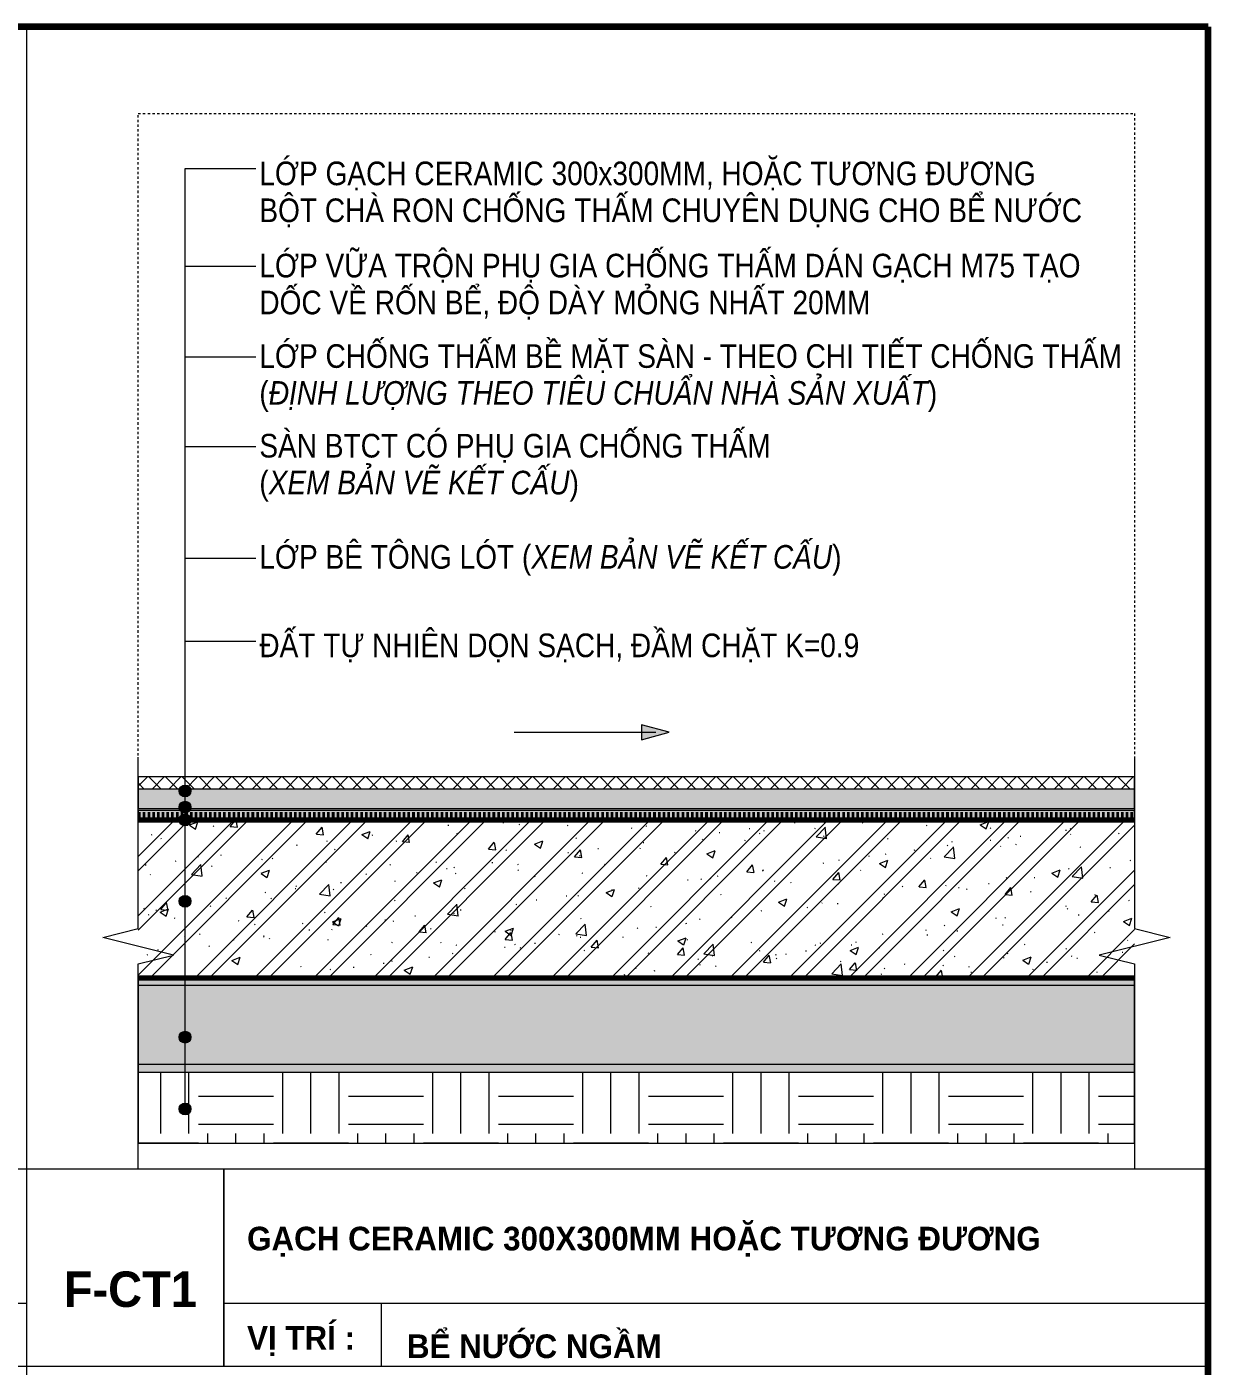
# Model space of a CAD drawing. Header units: millimetres. Extents: x 2839 to 13349, y 2387 to 11762.
# Drawn here: x 6688 to 8188, y 9087 to 10787 of the extents above; entities that cross this region are included whole.
import ezdxf

# ---------------------------------------------------------------- set-up
doc = ezdxf.new("R2010")
doc.units = ezdxf.units.MM
doc.linetypes.add('Dash', pattern=[6, 3, -3])
for name, color, linetype, lineweight in [('A-ANNO-NOTE', 131, 'Continuous', 9), ('A-DETL-2', 90, 'Continuous', 70), ('A-DETL-3', 90, 'Dash', 100), ('A-DETL-GENF-1', 7, 'Continuous', 18), ('A-DETL-GENF-2', 9, 'Continuous', 18), ('A-DETL-GENF-4', 8, 'Continuous', 18), ('A-DETL-THIN', 151, 'Continuous', 18), ('A-DETL-WIDE', 214, 'Continuous', 100), ('A-FLOR-OVHD', 1, 'Dash', 18), ('G-ANNO-TEXT-1', 7, 'Continuous', 9), ('G-ANNO-TEXT-2', 250, 'Continuous', 9)]:
    doc.layers.add(name, color=color, linetype=linetype, lineweight=lineweight)
doc.styles.add('Arial_3', font='arial_0.ttf', dxfattribs={"width": 0.85, "height": 30})
doc.styles.add('Arial_B_1', font='arialbd_0.ttf', dxfattribs={"width": 0.95, "height": 45})
doc.styles.add('Arial_B_2', font='arialbd_0.ttf', dxfattribs={"width": 0.95, "height": 30})
pattern_1 = [(0, (6905.37, 8251.008), (48.768, 12.192), [2.012, -34.564, 2.012, -34.564, -195.072]), (0, (6905.37, 8251.008), (48.768, 12.192), [-73.152, 0, -195.072]), (0, (6905.37, 8251.008), (48.768, 12.192), [0, -73.152, 2.012, -71.14, -121.92]), (0, (6905.37, 8251.008), (48.768, 12.192), [-146.304, 2.012, -34.564, 0, -85.344]), (0, (6905.37, 8251.008), (48.768, 12.192), [0, -182.88, 2.012, -22.372, -60.96]), (0, (6905.37, 8251.008), (48.768, 12.192), [-207.264, 2.012, -58.948]), (120, (6923.658, 8257.104), (-34.94258, 36.13833), [2.012, -34.564, 2.012, -34.564, -195.072]), (120, (6923.658, 8257.104), (-34.94258, 36.13833), [-73.152, 0, -195.072]), (120, (6923.658, 8257.104), (-34.94258, 36.13833), [0, -73.152, 2.012, -71.14, -121.92]), (120, (6923.658, 8257.104), (-34.94258, 36.13833), [-146.304, 2.012, -34.564, 0, -85.344]), (120, (6923.658, 8257.104), (-34.94258, 36.13833), [0, -182.88, 2.012, -22.372, -60.96]), (120, (6923.658, 8257.104), (-34.94258, 36.13833), [-207.264, 2.012, -58.948]), (240, (6929.754, 8281.488), (-13.82542, -48.33033), [2.012, -34.564, 2.012, -34.564, -195.072]), (240, (6929.754, 8281.488), (-13.82542, -48.33033), [-73.152, 0, -195.072]), (240, (6929.754, 8281.488), (-13.82542, -48.33033), [0, -73.152, 2.012, -71.14, -121.92]), (240, (6929.754, 8281.488), (-13.82542, -48.33033), [-146.304, 2.012, -34.564, 0, -85.344]), (240, (6929.754, 8281.488), (-13.82542, -48.33033), [0, -182.88, 2.012, -22.372, -60.96]), (240, (6929.754, 8281.488), (-13.82542, -48.33033), [-207.264, 2.012, -58.948])]

# ---------------------------------------------------------------- blocks, each defined once
blk = doc.blocks.new('MUI TEN_0_2 - Moc lat gach-2164398-CHI TIẾT CHUNG_CẤU TẠO SÀN_')
at = {"layer": 'A-ANNO-NOTE'}
blk.add_hatch(color=256, dxfattribs=at).paths.add_polyline_path([(5930.5, 8151.6), (5930.5, 8170.4), (5965.6, 8161)])
for p, q in [((5768.8, 8161), (5948.9, 8161)), ((5965.6, 8161), (5930.5, 8170.4)), ((5930.5, 8170.4), (5930.5, 8151.6)), ((5930.5, 8151.6), (5965.6, 8161))]:
    blk.add_line(p, q, dxfattribs=at)

msp = doc.modelspace()

# ---------------------------------------------------------------- hatches: boundary and pattern name
at = {"layer": 'A-DETL-GENF-1'}
h = msp.add_hatch(dxfattribs=at)
h.set_pattern_fill('FP_34', color=256, style=0, pattern_type=2)
h.set_pattern_definition([(45, (6905.37, 8266.008), (-10.6066, 10.6066), []), (135, (6905.37, 8266.008), (-10.6066, -10.6066), [])])
h.paths.add_polyline_path([(6829.1, 9819.9), (8094.1, 9819.9), (8094.1, 9834.9), (6829.1, 9834.9)])
h = msp.add_hatch(dxfattribs=at)
h.set_pattern_fill('FP_33', color=256, style=0, pattern_type=2)
h.set_pattern_definition([(0, (6905.37, 8266.008), (48.768, 12.192), [2.012, -34.564, 2.012, -34.564, -195.072]), (0, (6905.37, 8266.008), (48.768, 12.192), [-73.152, 0, -195.072]), (0, (6905.37, 8266.008), (48.768, 12.192), [0, -73.152, 2.012, -71.14, -121.92]), (0, (6905.37, 8266.008), (48.768, 12.192), [-146.304, 2.012, -34.564, 0, -85.344]), (0, (6905.37, 8266.008), (48.768, 12.192), [0, -182.88, 2.012, -22.372, -60.96]), (0, (6905.37, 8266.008), (48.768, 12.192), [-207.264, 2.012, -58.948]), (120, (6923.658, 8272.104), (-34.94258, 36.13833), [2.012, -34.564, 2.012, -34.564, -195.072]), (120, (6923.658, 8272.104), (-34.94258, 36.13833), [-73.152, 0, -195.072]), (120, (6923.658, 8272.104), (-34.94258, 36.13833), [0, -73.152, 2.012, -71.14, -121.92]), (120, (6923.658, 8272.104), (-34.94258, 36.13833), [-146.304, 2.012, -34.564, 0, -85.344]), (120, (6923.658, 8272.104), (-34.94258, 36.13833), [0, -182.88, 2.012, -22.372, -60.96]), (120, (6923.658, 8272.104), (-34.94258, 36.13833), [-207.264, 2.012, -58.948]), (240, (6929.754, 8296.488), (-13.82542, -48.33033), [2.012, -34.564, 2.012, -34.564, -195.072]), (240, (6929.754, 8296.488), (-13.82542, -48.33033), [-73.152, 0, -195.072]), (240, (6929.754, 8296.488), (-13.82542, -48.33033), [0, -73.152, 2.012, -71.14, -121.92]), (240, (6929.754, 8296.488), (-13.82542, -48.33033), [-146.304, 2.012, -34.564, 0, -85.344]), (240, (6929.754, 8296.488), (-13.82542, -48.33033), [0, -182.88, 2.012, -22.372, -60.96]), (240, (6929.754, 8296.488), (-13.82542, -48.33033), [-207.264, 2.012, -58.948])])
h.paths.add_polyline_path([(6829.1, 9794.9), (8094.1, 9794.9), (8094.1, 9819.9), (6829.1, 9819.9)])
h = msp.add_hatch(dxfattribs=at)
h.set_pattern_fill('FP_38', color=256, style=0, pattern_type=2)
h.set_pattern_definition([(0, (905.37, 3341.008), (48.768, 12.192), [2.012, -34.564, 2.012, -34.564, -195.072]), (0, (905.37, 3341.008), (48.768, 12.192), [-73.152, 0, -195.072]), (0, (905.37, 3341.008), (48.768, 12.192), [0, -73.152, 2.012, -71.14, -121.92]), (0, (905.37, 3341.008), (48.768, 12.192), [-146.304, 2.012, -34.564, 0, -85.344]), (0, (905.37, 3341.008), (48.768, 12.192), [0, -182.88, 2.012, -22.372, -60.96]), (0, (905.37, 3341.008), (48.768, 12.192), [-207.264, 2.012, -58.948]), (120, (923.658, 3347.104), (-34.942582, 36.138327), [2.012, -34.564, 2.012, -34.564, -195.072]), (120, (923.658, 3347.104), (-34.942582, 36.138327), [-73.152, 0, -195.072]), (120, (923.658, 3347.104), (-34.942582, 36.138327), [0, -73.152, 2.012, -71.14, -121.92]), (120, (923.658, 3347.104), (-34.942582, 36.138327), [-146.304, 2.012, -34.564, 0, -85.344]), (120, (923.658, 3347.104), (-34.942582, 36.138327), [0, -182.88, 2.012, -22.372, -60.96]), (120, (923.658, 3347.104), (-34.942582, 36.138327), [-207.264, 2.012, -58.948]), (240, (929.754, 3371.488), (-13.825418, -48.330327), [2.012, -34.564, 2.012, -34.564, -195.072]), (240, (929.754, 3371.488), (-13.825418, -48.330327), [-73.152, 0, -195.072]), (240, (929.754, 3371.488), (-13.825418, -48.330327), [0, -73.152, 2.012, -71.14, -121.92]), (240, (929.754, 3371.488), (-13.825418, -48.330327), [-146.304, 2.012, -34.564, 0, -85.344]), (240, (929.754, 3371.488), (-13.825418, -48.330327), [0, -182.88, 2.012, -22.372, -60.96]), (240, (929.754, 3371.488), (-13.825418, -48.330327), [-207.264, 2.012, -58.948])])
h.paths.add_polyline_path([(6829.1, 9779.9), (8094.1, 9779.9), (8094.1, 9792.4), (6829.1, 9792.4)])
h = msp.add_hatch(dxfattribs=at)
h.set_pattern_fill('FP_35', color=256, style=0, pattern_type=2)
h.set_pattern_definition(pattern_1)
h.paths.add_polyline_path([(8094.1, 9569.9), (8094.1, 9579.9), (6829.1, 9579.9), (6829.1, 9569.9), (7028, 9569.9)])
h = msp.add_hatch(dxfattribs=at)
h.set_pattern_fill('FP_35', color=256, style=0, pattern_type=2)
h.set_pattern_definition(pattern_1)
h.paths.add_polyline_path([(8094.1, 9459.9), (8094.1, 9469.9), (6829.1, 9469.9), (6829.1, 9459.9)])
at = {"layer": 'A-DETL-GENF-2'}
h = msp.add_hatch(dxfattribs=at)
h.set_pattern_fill('FP_13', color=256, style=0, pattern_type=2)
h.set_pattern_definition([(50, (37.09, 0), (109.31026, -9.5638), [11.43, -125.73]), (355, (37.09, 0), (-21.1454, 114.6342), [9.144, -100.584]), (100.451, (46.2, -0.8), (88.1655, 105.0698), [9.714, -106.854]), (46.184, (37.1, 30.48), (162.6475, -25.2258), [17.145, -188.595]), (96.636, (50.65, 28.38), (142.4415, 148.4563), [14.571, -160.281]), (351.184, (37.1, 30.48), (142.4433, 148.4548), [13.716, -150.876]), (21, (52.33, 22.86), (90.9683, -61.35934), [11.43, -125.73]), (326, (52.33, 22.86), (37.0815, 110.5128), [9.144, -100.584]), (71.451, (59.91, 17.75), (128.0502, 49.1526), [9.714, -106.854]), (37.5, (37.093, 0), (1.85359, 50.73325), [1.006, -98.359, 1.006, -101.102, -100.965]), (37.5, (37.093, 0), (1.85359, 50.73325), [-201.473, 1.006, -99.959]), (7.5, (37.093, 0), (40.09228, 60.10833), [1.006, -57.211, 1.006, -96.073, -38.481]), (7.5, (37.093, 0), (40.09228, 60.10833), [-155.296, 1.006, -37.475]), (327.5, (3.11, 0), (81.35501, -3.43733), [1.006, -37.094, 1.006, -117.866, -157.734]), (327.5, (3.11, 0), (81.35501, -3.43733), [-156.972, 1.006, -156.728]), (317.5, (-12.13, 0), (88.87804, 15.25595), [1.006, -48.524, 1.006, -77.937, -112.014]), (317.5, (-12.13, 0), (88.87804, 15.25595), [-128.473, 1.006, -111.008]), (45, (37.093, 0), (-37.71708, 37.71708), []), (45, (37.093, 57.15), (-37.71708, 37.71708), [])])
h.paths.add_polyline_path([(6829.1, 9579.9), (8094.1, 9579.9), (8094.1, 9779.9), (6829.1, 9779.9)])
at = {"layer": 'A-DETL-GENF-4'}
h = msp.add_hatch(dxfattribs=at)
h.set_pattern_fill('FP_36', color=256, style=0, pattern_type=2)
h.set_pattern_definition([(50, (6905.37, 8251.008), (43.72454, -3.8256), [4.572, -50.292]), (355, (6905.37, 8251.01), (-8.4588, 45.8537), [3.658, -40.234]), (100.451, (6909.014, 8250.69), (35.2663, 42.0284), [3.886, -42.742]), (46.184, (6905.37, 8263.2), (65.0584, -10.0903), [6.858, -75.438]), (96.636, (6910.79, 8262.36), (56.9764, 59.382), [5.828, -64.112]), (351.184, (6905.37, 8263.2), (56.9772, 59.3821), [5.486, -60.35]), (21, (6911.466, 8260.152), (36.38765, -24.54404), [4.572, -50.292]), (326, (6911.466, 8260.15), (14.8321, 44.2055), [3.658, -40.234]), (71.451, (6914.5, 8258.107), (51.2204, 19.6614), [3.886, -42.742]), (37.5, (6905.37, 8251.008), (0.74168, 20.29298), [2.515, -37.231, 2.515, -38.329, -40.386]), (37.5, (6905.37, 8251.008), (0.74168, 20.29298), [-80.59, 0, -40.386]), (37.5, (6905.37, 8251.008), (0.74168, 20.29298), [0, -80.589, 2.515, -37.871]), (7.5, (6905.37, 8251.008), (16.03697, 24.04293), [2.515, -20.772, 2.515, -36.317, -15.392]), (7.5, (6905.37, 8251.008), (16.03697, 24.04293), [-62.119, 0, -15.392]), (7.5, (6905.37, 8251.008), (16.03697, 24.04293), [0, -62.118, 2.515, -12.878]), (327.5, (6891.776, 8251.008), (32.54156, -1.37489), [2.515, -12.725, 2.515, -45.034, -63.094]), (327.5, (6891.776, 8251.008), (32.54156, -1.37489), [-62.789, 0, -63.094]), (327.5, (6891.776, 8251.008), (32.54156, -1.37489), [0, -62.789, 2.515, -60.579]), (317.5, (6885.68, 8251.008), (35.5508, 6.1025), [2.515, -17.297, 2.515, -29.063, -44.806]), (317.5, (6885.68, 8251.008), (35.5508, 6.1025), [-51.39, 0, -44.806]), (317.5, (6885.68, 8251.008), (35.5508, 6.1025), [0, -51.389, 2.515, -42.291])])
h.paths.add_polyline_path([(6829.1, 9469.9), (8094.1, 9469.9), (8094.1, 9569.9), (6829.1, 9569.9), (6829.1, 9552.5)])
h = msp.add_hatch(dxfattribs=at)
h.set_pattern_fill('FP_37', color=256, style=0, pattern_type=2)
h.set_pattern_definition([(0, (6905.37, 8251.01), (95.25, 95.25), [95.25, -95.25]), (0, (6905.37, 8286.73), (95.25, 95.25), [95.25, -95.25]), (0, (6905.37, 8322.45), (95.25, 95.25), [95.25, -95.25]), (90, (6917.28, 8334.35), (-95.25, 95.25), [95.25, -95.25]), (90, (6953, 8334.35), (-95.25, 95.25), [95.25, -95.25]), (90, (6988.71, 8334.35), (-95.25, 95.25), [95.25, -95.25])])
h.paths.add_polyline_path([(8094.1, 9369.9), (8094.1, 9459.9), (6829.1, 9459.9), (6829.1, 9369.9)])
at = {"layer": 'G-ANNO-TEXT-2'}
h = msp.add_hatch(color=256, dxfattribs=at)
edge = h.paths.add_edge_path()
edge.add_arc((6888.6, 9817), 7.5, 0, 360)
h = msp.add_hatch(color=256, dxfattribs=at)
edge = h.paths.add_edge_path()
edge.add_arc((6888.6, 9796.5), 7.5, 0, 360)
h = msp.add_hatch(color=256, dxfattribs=at)
edge = h.paths.add_edge_path()
edge.add_arc((6888.6, 9780.2), 7.5, 0, 360)
h = msp.add_hatch(color=256, dxfattribs=at)
edge = h.paths.add_edge_path()
edge.add_arc((6888.6, 9677), 7.5, 0, 360)
h = msp.add_hatch(color=256, dxfattribs=at)
edge = h.paths.add_edge_path()
edge.add_arc((6888.6, 9504.5), 7.5, 0, 360)
h = msp.add_hatch(color=256, dxfattribs=at)
edge = h.paths.add_edge_path()
edge.add_arc((6888.6, 9413.4), 7.5, 0, 360)

# ---------------------------------------------------------------- linework, layer by layer
at = {"layer": 'A-DETL-2'}
for p, q in [((8094.1, 9779.9), (6829.1, 9779.9)), ((6829.1, 9579.9), (8094.1, 9579.9))]:
    msp.add_line(p, q, dxfattribs=at)
at = {"layer": 'A-DETL-3'}
msp.add_line((6829.1, 9786.1), (8094.1, 9786.1), dxfattribs=at)
at = {"layer": 'A-DETL-THIN'}
for p, q in [((8187.6, 10786.9), (3547.6, 10786.9)), ((6687.6, 2386.9), (6687.6, 10786.9)), ((8187.6, 10786.9), (6687.6, 10786.9)), ((8187.6, 10786.9), (6687.6, 10786.9)), ((8187.6, 9086.9), (8187.6, 10786.9)), ((6829.1, 9642.4), (6829.1, 9859.9)), ((8094.1, 9859.9), (8094.1, 9642.4)), ((8094.1, 9834.9), (6829.1, 9834.9)), ((6829.1, 9834.9), (6829.1, 9819.9)), ((8094.1, 9819.9), (8094.1, 9834.9)), ((6829.1, 9819.9), (6829.1, 9794.9)), ((6829.1, 9819.9), (8094.1, 9819.9)), ((8094.1, 9794.9), (8094.1, 9819.9)), ((6829.1, 9794.9), (8094.1, 9794.9)), ((8094.1, 9792.4), (6829.1, 9792.4)), ((6829.1, 9792.4), (6829.1, 9779.9)), ((8094.1, 9779.9), (8094.1, 9792.4)), ((6784.1, 9631.1), (6829.1, 9642.4)), ((8094.1, 9642.4), (8139.1, 9631.1)), ((6874.1, 9608.6), (6784.1, 9631.1)), ((8139.1, 9631.1), (8049.1, 9608.6)), ((6829.1, 9597.4), (6874.1, 9608.6)), ((8049.1, 9608.6), (8094.1, 9597.4)), ((6829.1, 9337.4), (6829.1, 9597.4)), ((8094.1, 9597.4), (8094.1, 9336.9)), ((6829.1, 9579.9), (6829.1, 9569.9)), ((8094.1, 9569.9), (8094.1, 9579.9)), ((8094.1, 9569.9), (6829.1, 9569.9)), ((6829.1, 9569.9), (6829.1, 9469.9)), ((8094.1, 9469.9), (8094.1, 9569.9)), ((8094.1, 9469.9), (6829.1, 9469.9)), ((6829.1, 9469.9), (6829.1, 9459.9)), ((8094.1, 9459.9), (8094.1, 9469.9)), ((6829.1, 9459.9), (6829.1, 9369.9)), ((6829.1, 9459.9), (8094.1, 9459.9)), ((8094.1, 9369.9), (8094.1, 9459.9)), ((6829.1, 9369.9), (8094.1, 9369.9)), ((6687.6, 9336.9), (5187.6, 9336.9)), ((8187.6, 9336.9), (6687.6, 9336.9)), ((6937.6, 9086.9), (6937.6, 9336.9)), ((6937.6, 9336.9), (6937.6, 9086.9)), ((6937.6, 9086.9), (6937.6, 9336.9)), ((6937.6, 9086.9), (6937.6, 9336.9)), ((6937.6, 9086.9), (6937.6, 9336.9)), ((6937.6, 9336.9), (6937.6, 9086.9)), ((6937.6, 9086.9), (6937.6, 9336.9)), ((5437.6, 9166.9), (6687.6, 9166.9)), ((6937.6, 9166.9), (8187.6, 9166.9)), ((6937.6, 9166.9), (8187.6, 9166.9)), ((6937.6, 9166.9), (8187.6, 9166.9)), ((6937.6, 9166.9), (8187.6, 9166.9)), ((7137.6, 9166.9), (7137.6, 9086.9)), ((7137.6, 9166.9), (7137.6, 9086.9)), ((7137.6, 9166.9), (7137.6, 9086.9)), ((7137.6, 9166.9), (7137.6, 9086.9)), ((7137.6, 9166.9), (7137.6, 9086.9)), ((7137.6, 9166.9), (7137.6, 9086.9)), ((7137.6, 9166.9), (7137.6, 9086.9)), ((3547.6, 9086.9), (8187.6, 9086.9)), ((8187.6, 2386.9), (8187.6, 9086.9))]:
    msp.add_line(p, q, dxfattribs=at)
at = {"layer": 'A-DETL-WIDE'}
for p, q in [((8187.6, 10786.9), (3547.6, 10786.9)), ((8187.6, 2386.9), (8187.6, 10786.9))]:
    msp.add_line(p, q, dxfattribs=at)
at = {"layer": 'A-FLOR-OVHD'}
for p, q in [((6829.1, 9819.9), (6829.1, 10676.9)), ((6829.1, 10676.9), (8094.1, 10676.9)), ((8094.1, 10676.9), (8094.1, 9819.9))]:
    msp.add_line(p, q, dxfattribs=at)
at = {"layer": 'G-ANNO-TEXT-2'}
for p, q in [((6888.6, 10606.9), (6978.4, 10606.9)), ((6888.6, 9817), (6888.6, 10606.9)), ((6888.6, 10483.1), (6978.4, 10483.1)), ((6888.6, 9796.5), (6888.6, 10483.1)), ((6888.6, 10368.2), (6978.4, 10368.2)), ((6888.6, 9780.2), (6888.6, 10368.2)), ((6888.6, 10254.4), (6978.4, 10254.4)), ((6888.6, 9677), (6888.6, 10254.4)), ((6888.6, 10112.3), (6978.4, 10112.3)), ((6888.6, 9504.5), (6888.6, 10112.3)), ((6888.6, 10007.1), (6978.4, 10007.1)), ((6888.6, 9413.4), (6888.6, 10007.1))]:
    msp.add_line(p, q, dxfattribs=at)
for centre in [(6888.6, 9817), (6888.6, 9796.5), (6888.6, 9780.2), (6888.6, 9677), (6888.6, 9504.5), (6888.6, 9413.4)]:
    msp.add_circle(centre, 7.5, dxfattribs=at)

# ---------------------------------------------------------------- block references
at = {"layer": 'A-ANNO-NOTE'}
msp.add_blockref('MUI TEN_0_2 - Moc lat gach-2164398-CHI TIẾT CHUNG_CẤU TẠO SÀN_', (1537.5, 1730.5), dxfattribs=at)

# ---------------------------------------------------------------- texts
at = {"layer": 'G-ANNO-TEXT-1', "line_spacing_factor": 0.936439}
for s, insert, char_height, width, attachment_point, style in [('\\pxt0.0425,0.085,0.1275,0.17,0.2125,0.255,0.2975,0.34,0.3825,0.425,0.4675,0.51,0.5525,0.595,0.6375,0.68,0.7225,0.765,0.8075,0.85,0.8925,0.935,0.9775,1.02,1.0625,1.105,1.1475,1.19,1.2325,1.275,1.3175,1.36;{LỚP GẠCH CERAMIC 300x300MM, HOẶC TƯƠNG ĐƯƠNG\\PBỘT CHÀ RON CHỐNG THẤM CHUYÊN DỤNG CHO BỂ NƯỚC}', (6982.9, 10574.1), 30, 1128.375, 4, 'Arial_3'), ('\\pxt0.0425,0.085,0.1275,0.17,0.2125,0.255,0.2975,0.34,0.3825,0.425,0.4675,0.51,0.5525,0.595,0.6375,0.68,0.7225,0.765,0.8075,0.85,0.8925,0.935,0.9775,1.02,1.0625,1.105,1.1475,1.19,1.2325,1.275,1.3175,1.36;{LỚP VỮA TRỘN PHỤ GIA CHỐNG THẤM DÁN GẠCH M75 TẠO DỐC VỀ RỐN BỂ, ĐỘ DÀY MỎNG NHẤT 20MM}', (6982.9, 10498.8), 30, 1106.445, 1, 'Arial_3'), ('\\pxt0.0425,0.085,0.1275,0.17,0.2125,0.255,0.2975,0.34,0.3825,0.425,0.4675,0.51,0.5525,0.595,0.6375,0.68,0.7225,0.765,0.8075,0.85,0.8925,0.935,0.9775,1.02,1.0625,1.105,1.1475,1.19,1.2325,1.275,1.3175,1.36;{LỚP CHỐNG THẤM BỀ MẶT SÀN - THEO CHI TIẾT CHỐNG THẤM\\P(\\fArial|b0|i1|c0|p34;ĐỊNH LƯỢNG THEO TIÊU CHUẨN NHÀ SẢN XUẤT\\fArial|b0|i0|c0|p34;)}', (6982.9, 10384), 30, 1146.99, 1, 'Arial_3'), ('\\pxt0.0425,0.085,0.1275,0.17,0.2125,0.255,0.2975,0.34,0.3825,0.425,0.4675,0.51,0.5525,0.595,0.6375,0.68,0.7225,0.765,0.8075,0.85,0.8925,0.935,0.9775,1.02,1.0625,1.105,1.1475,1.19,1.2325,1.275,1.3175,1.36;{SÀN BTCT CÓ PHỤ GIA CHỐNG THẤM\\P(\\fArial|b0|i1|c0|p34;XEM BẢN VẼ KẾT CẤU\\fArial|b0|i0|c0|p34;)}', (6982.9, 10270.2), 30, 1109.888, 1, 'Arial_3'), ('\\pxt0.0425,0.085,0.1275,0.17,0.2125,0.255,0.2975,0.34,0.3825,0.425,0.4675,0.51,0.5525,0.595,0.6375,0.68,0.7225,0.765,0.8075,0.85,0.8925,0.935,0.9775,1.02,1.0625,1.105,1.1475,1.19,1.2325,1.275,1.3175,1.36;{LỚP BÊ TÔNG LÓT (\\fArial|b0|i1|c0|p34;XEM BẢN VẼ KẾT CẤU\\fArial|b0|i0|c0|p34;)}', (6982.9, 10129.1), 30, 1105.68, 1, 'Arial_3'), ('\\pxt0.0425,0.085,0.1275,0.17,0.2125,0.255,0.2975,0.34,0.3825,0.425,0.4675,0.51,0.5525,0.595,0.6375,0.68,0.7225,0.765,0.8075,0.85,0.8925,0.935,0.9775,1.02,1.0625,1.105,1.1475,1.19,1.2325,1.275,1.3175,1.36;{ĐẤT TỰ NHIÊN DỌN SẠCH, ĐẦM CHẶT K=0.9}', (6982.9, 9998.5), 30, 1102.237, 4, 'Arial_3'), ('\\pxt5.7,11.4,17.1,22.8,28.5,34.2,39.9,45.6,51.3,57,62.7,68.4,74.1,79.8,85.5,91.2,96.9,102.6,108.3,114,119.7,125.4,131.1,136.8,142.5,148.2,153.9,159.6,165.3,171,176.7,182.4;{GẠCH CERAMIC 300X300MM HOẶC TƯƠNG ĐƯƠNG}', (6967.3, 9245), 30, 1214.1, 4, 'Arial_B_2'), ('\\pxqc,t3.16667,6.33333,9.5,12.66667,15.83333,19,22.16667,25.33333,28.5,31.66667,34.83333,38,41.16667,44.33333,47.5,50.66667,53.83333,57,60.16667,63.33333,66.5,69.66667,72.83333,76,79.16667,82.33333,85.5,88.66667,91.83333,95,98.16667,101.33333;{F-CT1}', (6819.1, 9184.3), 45, 174.293, 5, 'Arial_B_1'), ('\\pxt5.7,11.4,17.1,22.8,28.5,34.2,39.9,45.6,51.3,57,62.7,68.4,74.1,79.8,85.5,91.2,96.9,102.6,108.3,114,119.7,125.4,131.1,136.8,142.5,148.2,153.9,159.6,165.3,171,176.7,182.4;{VỊ TRÍ :}', (6967.3, 9118.9), 30, 142.774, 4, 'Arial_B_2'), ('\\pxt5.7,11.4,17.1,22.8,28.5,34.2,39.9,45.6,51.3,57,62.7,68.4,74.1,79.8,85.5,91.2,96.9,102.6,108.3,114,119.7,125.4,131.1,136.8,142.5,148.2,153.9,159.6,165.3,171,176.7,182.4;{BỂ NƯỚC NGẦM }', (7170.2, 9112), 30, 346.571, 4, 'Arial_B_2')]:
    msp.add_mtext(s, dxfattribs=dict(at, insert=insert, char_height=char_height, width=width, attachment_point=attachment_point, style=style))

doc.saveas('drawing.dxf')
